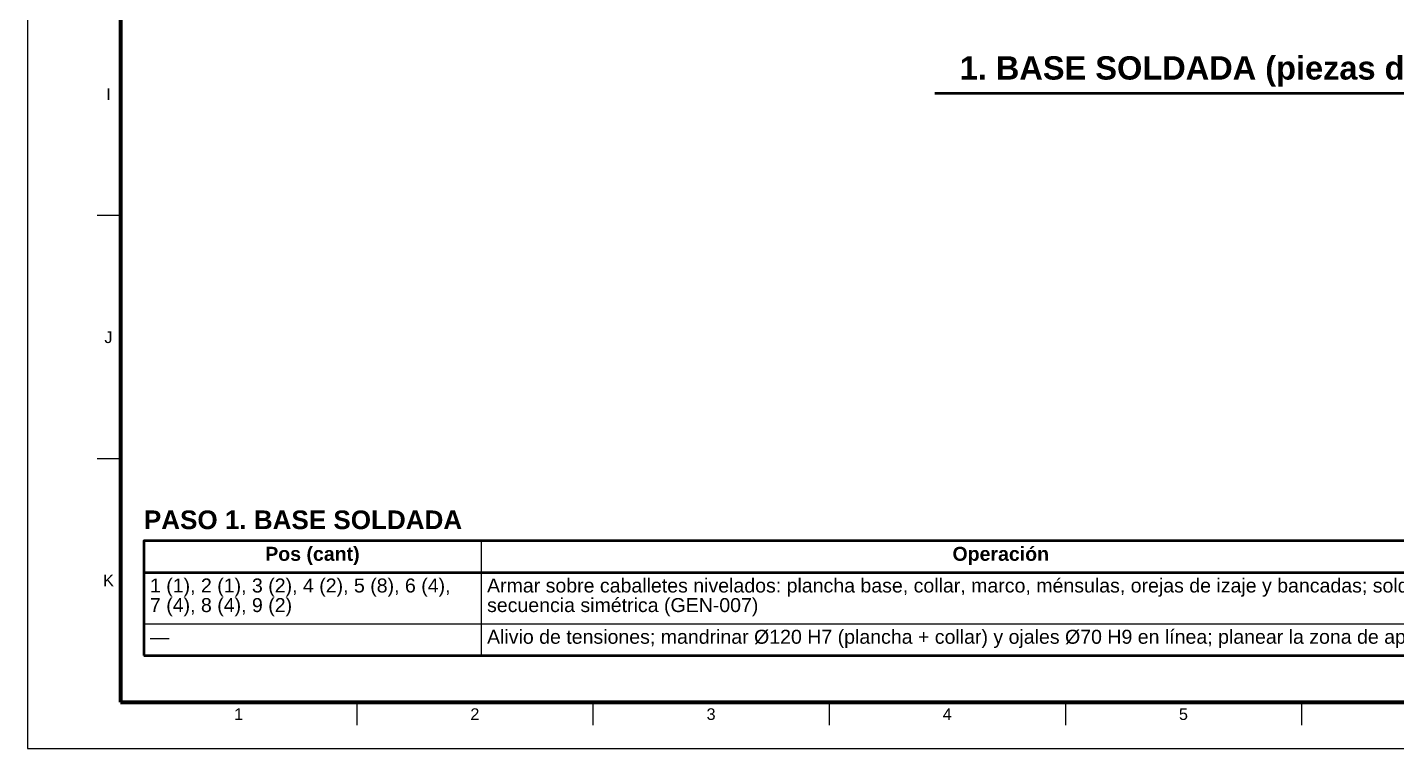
# Model space of a CAD drawing. Header units: millimetres. Extents: x 0 to 841, y 0 to 594.
# Drawn here: x 0 to 293.8, y 0 to 154.8 of the extents above; entities that cross this region are included whole.
import ezdxf
from ezdxf.enums import TextEntityAlignment as Align

# ---------------------------------------------------------------- set-up
doc = ezdxf.new("R2010")
doc.units = ezdxf.units.MM
for name, color, linetype, lineweight in [('FINA', 7, 'CONTINUOUS', 25), ('MARCO', 7, 'CONTINUOUS', 70), ('TXT', 7, 'CONTINUOUS', 25), ('VIS', 7, 'CONTINUOUS', 50)]:
    doc.layers.add(name, color=color, linetype=linetype, lineweight=lineweight)
doc.styles.add('STD', font='LiberationSans-Regular.ttf')
doc.styles.add('STDB', font='LiberationSans-Bold.ttf')

msp = doc.modelspace()

# ---------------------------------------------------------------- linework, layer by layer
at = {"layer": 'FINA'}
for p, q in [((20, 114.36), (15, 114.36)), ((20, 62.18), (15, 62.18)), ((97.35, 44.6), (97.35, 20)), ((25, 37.8), (646, 37.8)), ((25, 26.8), (646, 26.8)), ((70.69, 10), (70.69, 5)), ((121.38, 10), (121.38, 5)), ((172.06, 10), (172.06, 5)), ((222.75, 10), (222.75, 5)), ((273.44, 10), (273.44, 5))]:
    msp.add_line(p, q, dxfattribs=at)
msp.add_lwpolyline([(0, 0), (841, 0), (841, 594), (0, 594)], close=True, dxfattribs=at)
at = {"layer": 'MARCO'}
msp.add_lwpolyline([(20, 10), (831, 10), (831, 584), (20, 584)], close=True, dxfattribs=at)
at = {"layer": 'VIS'}
for p, q in [((194.71, 140.66), (476.29, 140.66)), ((25, 44.6), (25, 20)), ((25, 20), (646, 20))]:
    msp.add_line(p, q, dxfattribs=at)
msp.add_lwpolyline([(25, 37.8), (646, 37.8), (646, 44.6), (25, 44.6)], close=True, dxfattribs=at)

# ---------------------------------------------------------------- texts
at = {"layer": 'TXT', "style": 'STDB'}
msp.add_text('1. BASE SOLDADA (piezas del paso en trazo grueso; lo ya montado en trazo fino)', height=5, dxfattribs=at).set_placement((335.5, 142.06), align=Align.BOTTOM_CENTER)
at = {"layer": 'TXT'}
for s, height, style, p in [('I', 2.5, 'STD', (17.4, 140.45)), ('J', 2.5, 'STD', (17.4, 88.27)), ('Pos (cant)', 3, 'STDB', (61.17, 41.8)), ('Operación', 3, 'STDB', (208.89, 41.8)), ('K', 2.5, 'STD', (17.4, 36.09)), ('1', 2.5, 'STD', (45.34, 7.4)), ('2', 2.5, 'STD', (96.03, 7.4)), ('3', 2.5, 'STD', (146.72, 7.4)), ('4', 2.5, 'STD', (197.41, 7.4)), ('5', 2.5, 'STD', (248.09, 7.4))]:
    msp.add_text(s, height=height, dxfattribs=dict(at, style=style)).set_placement(p, align=Align.MIDDLE_CENTER)
at = {"layer": 'TXT', "style": 'STDB'}
msp.add_text('PASO 1. BASE SOLDADA', height=4, dxfattribs=at).set_placement((25, 51.1), align=Align.TOP_LEFT)
at = {"layer": 'TXT', "style": 'STD'}
for s, p in [('1 (1), 2 (1), 3 (2), 4 (2), 5 (8), 6 (4),', (26.3, 35)), ('Armar sobre caballetes nivelados: plancha base, collar, marco, ménsulas, orejas de izaje y bancadas; soldar en', (98.65, 35)), ('7 (4), 8 (4), 9 (2)', (26.3, 30.8)), ('secuencia simétrica (GEN-007)', (98.65, 30.8)), ('—', (26.3, 24)), ('Alivio de tensiones; mandrinar Ø120 H7 (plancha + collar) y ojales Ø70 H9 en línea; planear la zona de apoyo', (98.65, 24))]:
    msp.add_text(s, height=3, dxfattribs=at).set_placement(p, align=Align.MIDDLE_LEFT)

doc.saveas('drawing.dxf')
